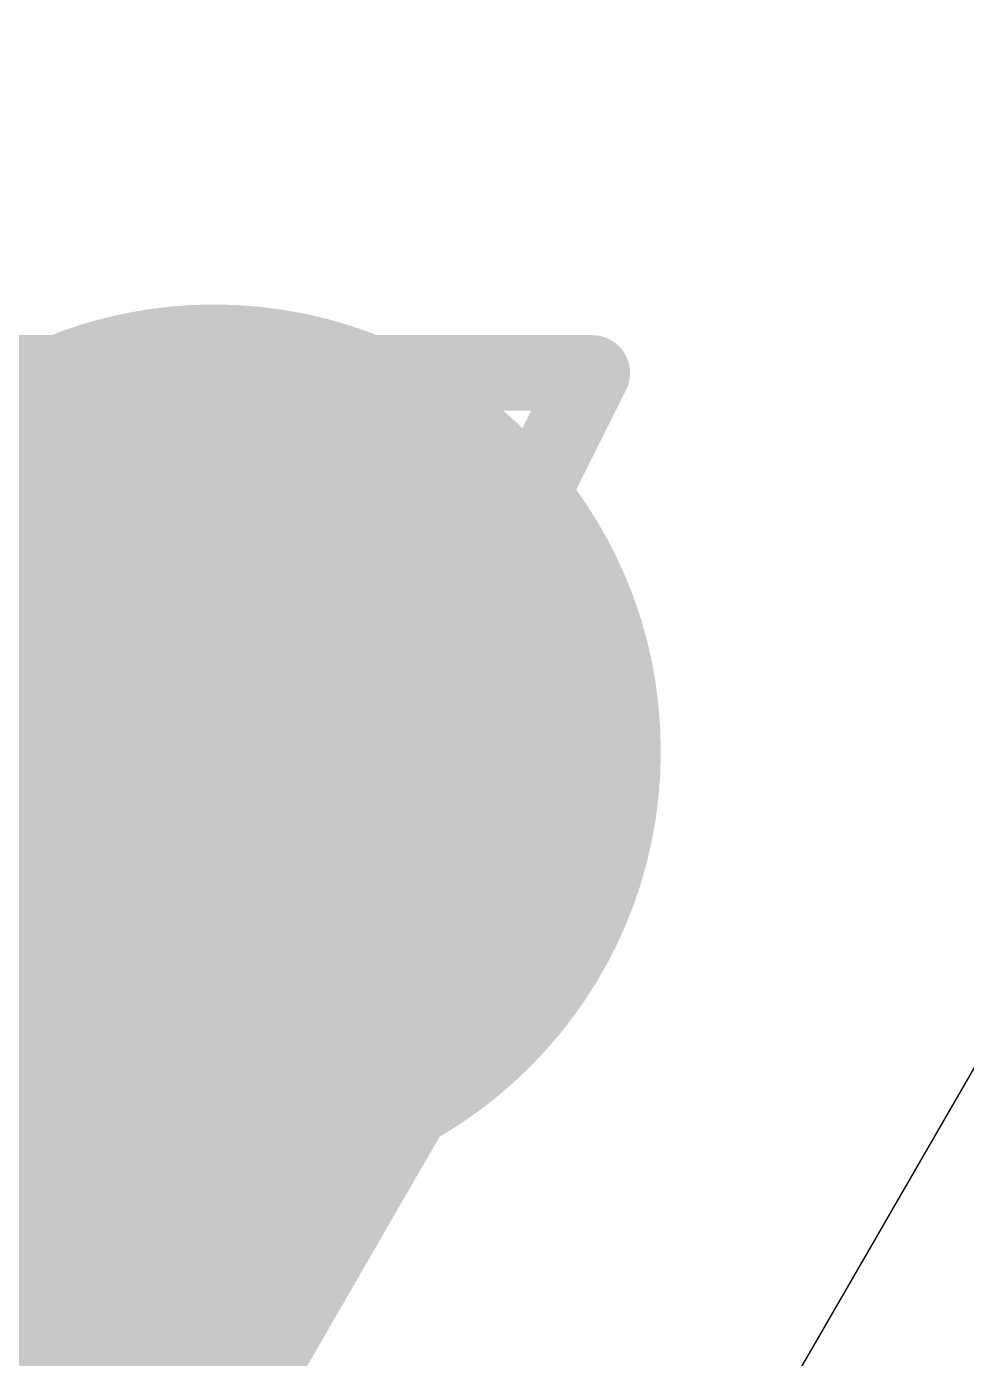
# Model space of a CAD drawing. Header units: inches. Extents: x -0.7 to 8.56, y -0.56 to 6.25.
# Drawn here: x 0.72627 to 0.75111, y 1.19867 to 1.23389 of the extents above; entities that cross this region are included whole.
import ezdxf

# ---------------------------------------------------------------- set-up
doc = ezdxf.new("R2010")
doc.units = ezdxf.units.IN
doc.header["$MEASUREMENT"] = 0
for name, color, linetype in [('Bottom Layer', 5, 'Continuous'), ('Dimension', 6, 'Continuous'), ('Drill Drawing', 1, 'Continuous'), ('Fabrication', 76, 'Continuous'), ('Top Layer', 1, 'Continuous'), ('Via Holes', 16, 'Continuous')]:
    doc.layers.add(name, color=color, linetype=linetype)

msp = doc.modelspace()

# ---------------------------------------------------------------- hatches: boundary and pattern name
at = {"layer": 'Bottom Layer'}
h = msp.add_hatch(color=5, dxfattribs=at)
edge = h.paths.add_edge_path()
edge.add_arc((0.731224, 1.214729), 0.011811, 0, 360)
at = {"layer": 'Top Layer'}
h = msp.add_hatch(color=1, dxfattribs=at)
edge = h.paths.add_edge_path()
edge.add_arc((0.731224, 1.214729), 0.011811, 0, 360)
at = {"layer": 'Via Holes'}
h = msp.add_hatch(color=7, dxfattribs=at)
edge = h.paths.add_edge_path()
edge.add_arc((0.731224, 1.214729), 0.005906, 0, 360)

# ---------------------------------------------------------------- linework, layer by layer
at = {"layer": 'Dimension'}
for points in [[(2.295669, 0.766417, 0.01, 0.01, 1), (0.524016, 0.766417, 0.01, 0.01, 1)], [(2.148045, 0.766414, 0.01, 0.01, 1), (0.671667, 0.766414, 0.01, 0.01, 1)]]:
    msp.add_lwpolyline(points, format="xyseb", close=True, dxfattribs=at)
at = {"layer": 'Drill Drawing'}
for points in [[(0.721224, 1.224729, 0.002, 0.002, 0), (0.741224, 1.224729, 0.002, 0.002, 0)], [(0.721224, 1.224729, 0.002, 0.002, 0), (0.731224, 1.204729, 0.002, 0.002, 0)], [(0.731224, 1.204729, 0.002, 0.002, 0), (0.741224, 1.224729, 0.002, 0.002, 0)]]:
    msp.add_lwpolyline(points, format="xyseb", dxfattribs=at)
for points in [[(0.740724, 1.224729, 0.001, 0.001, 1), (0.741724, 1.224729, 0.001, 0.001, 1)], [(0.740724, 1.224729, 0.001, 0.001, 1), (0.741724, 1.224729, 0.001, 0.001, 1)], [(0.730724, 1.204729, 0.001, 0.001, 1), (0.731724, 1.204729, 0.001, 0.001, 1)], [(0.730724, 1.204729, 0.001, 0.001, 1), (0.731724, 1.204729, 0.001, 0.001, 1)]]:
    msp.add_lwpolyline(points, format="xyseb", close=True, dxfattribs=at)
at = {"layer": 'Fabrication'}
for points in [[(2.094234, 1.23357, 0.0005, 0.0005, -1.1671), (0.617129, 0.534922, 0.0005, 0.0005, 0)], [(2.094234, 1.23357, 0.0005, 0.0005, -1.1671), (0.617129, 0.534922, 0.0005, 0.0005, 0)], [(2.094234, 1.23357, 0.0005, 0.0005, -1.1671), (0.617129, 0.534922, 0.0005, 0.0005, 0)], [(2.094234, 1.23357, 0.0005, 0.0005, -1.1671), (0.617129, 0.534922, 0.0005, 0.0005, 0)], [(2.146108, 1.225917, 0.0005, 0.0005, -1.205705), (0.558167, 0.612204, 0.0005, 0.0005, 0)], [(2.146108, 1.225917, 0.0005, 0.0005, -1.205705), (0.558167, 0.612204, 0.0005, 0.0005, 0)]]:
    msp.add_lwpolyline(points, format="xyseb", dxfattribs=at)
at = {"layer": 'Top Layer'}
msp.add_line((0.753891, 1.210818), (0.729171, 1.168003), dxfattribs=at)
for points in [[(0.560812, 0.51712, 0.08, 0.08, -0.267603), (0.765842, 1.377872, 0.08, 0.08, 0)], [(0.71536, 1.18673, 0.02, 0.02, 0), (0.730319, 1.21264, 0.02, 0.02, 0)]]:
    msp.add_lwpolyline(points, format="xyseb", dxfattribs=at)
msp.add_lwpolyline([(0.725319, 1.21264, 0.01, 0.01, 1), (0.735319, 1.21264, 0.01, 0.01, 1)], format="xyseb", close=True, dxfattribs=at)

doc.saveas('drawing.dxf')
